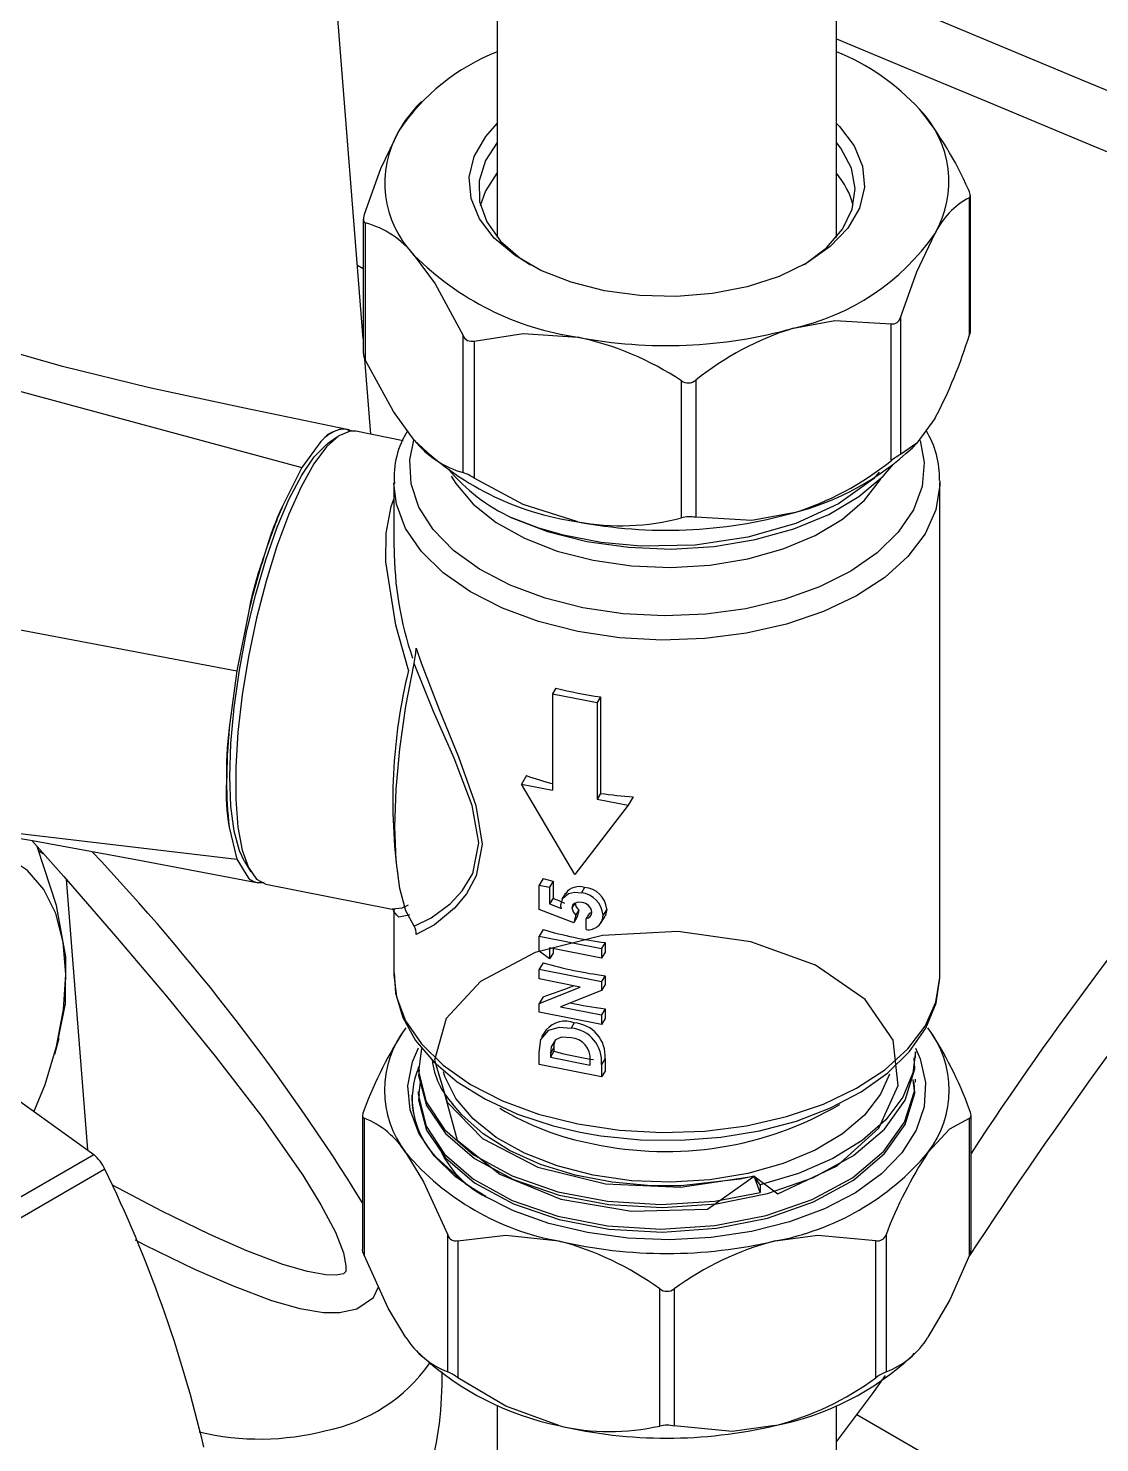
# Model space of a CAD drawing. Header units: millimetres. Extents: x 75 to 2075, y 25 to 1460.
# Drawn here: x 1692.1 to 1786.9, y 724.9 to 850 of the extents above; entities that cross this region are included whole.
import ezdxf

# ---------------------------------------------------------------- set-up
doc = ezdxf.new("R2010")
doc.units = ezdxf.units.MM
doc.header["$LTSCALE"] = 5

msp = doc.modelspace()

# ---------------------------------------------------------------- linework, layer by layer
at = {"color": 7, "linetype": 'Continuous', "lineweight": 25}
for p, q in [((1721.708, 822.527), (1718.211, 866.671)), ((1733.566, 853.806), (1733.566, 831.491)), ((1763.566, 831.491), (1763.566, 853.806)), ((1726.842, 843.508), (1726.408, 843.067)), ((1775.338, 822.879), (1775.338, 835.003)), ((1775.424, 823.311), (1775.424, 835.183)), ((1721.708, 833.094), (1721.708, 821.222)), ((1721.885, 832.786), (1721.885, 820.662)), ((1721.708, 828.716), (1721.195, 829.012)), ((1769.24, 824.414), (1769.24, 812.29)), ((1768.405, 811.733), (1768.405, 823.857)), ((1730.543, 810.685), (1730.543, 822.809)), ((1731.507, 822.327), (1731.507, 810.203)), ((1695.099, 820.087), (1689.518, 821.667)), ((1722.378, 814.081), (1721.849, 820.748)), ((1682.934, 820.164), (1716.264, 811.151)), ((1749.85, 806.682), (1749.85, 818.806)), ((1751.122, 818.859), (1751.122, 806.735)), ((1720.444, 814.465), (1719.983, 814.557)), ((1725.226, 813.514), (1721.036, 814.348)), ((1717.957, 813.438), (1716.264, 811.151)), ((1719.411, 813.862), (1718.527, 813.222)), ((1770.29, 812.892), (1770.722, 813.33)), ((1716.264, 811.151), (1714.572, 807.768)), ((1724.399, 809.828), (1724.399, 804.039)), ((1772.733, 766.279), (1772.733, 809.828)), ((1676.349, 799.609), (1710.503, 793.166)), ((1711.538, 798.299), (1710.503, 793.166)), ((1710.503, 793.166), (1709.846, 788.118)), ((1738.751, 791.635), (1738.45, 791.131)), ((1738.45, 791.131), (1742.39, 790.348)), ((1738.45, 791.131), (1738.45, 782.601)), ((1742.69, 790.852), (1742.39, 790.348)), ((1742.69, 790.852), (1742.69, 782.322)), ((1742.39, 790.348), (1742.39, 781.818)), ((1736.135, 783.89), (1735.693, 783.15)), ((1740.42, 775.138), (1735.693, 783.15)), ((1735.693, 783.15), (1738.45, 782.601)), ((1742.69, 782.322), (1742.39, 781.818)), ((1742.39, 781.818), (1745.147, 781.269)), ((1745.589, 782.009), (1745.147, 781.269)), ((1676.349, 780.557), (1710.503, 776.495)), ((1745.147, 781.269), (1740.42, 775.138)), ((1709.846, 779.342), (1710.503, 776.495)), ((1692.972, 777.26), (1693.389, 777.019)), ((1710.503, 776.495), (1711.538, 774.831)), ((1711.18, 776.3), (1711.752, 775.37)), ((1695.4, 774.742), (1697.298, 750.787)), ((1712.015, 774.509), (1712.476, 774.417)), ((1713.068, 774.299), (1724.253, 772.074)), ((1737.615, 774.8), (1737.268, 774.219)), ((1738.497, 774.554), (1738.188, 774.036)), ((1738.497, 774.554), (1738.497, 773.062)), ((1737.268, 772.05), (1737.268, 774.219)), ((1737.268, 774.219), (1738.188, 774.036)), ((1738.188, 774.036), (1738.188, 772.544)), ((1738.497, 773.062), (1738.188, 772.544)), ((1739.6, 773.493), (1739.279, 772.956)), ((1741.28, 773.995), (1741.006, 773.536)), ((1724.399, 772.096), (1724.399, 766.279)), ((1740.329, 770.881), (1737.268, 772.05)), ((1738.188, 772.544), (1739.231, 772.151)), ((1740.439, 772.65), (1740.167, 772.194)), ((1740.791, 772.017), (1740.52, 771.562)), ((1741.719, 771.719), (1741.883, 771.792)), ((1743.244, 772.096), (1742.925, 771.562)), ((1740.52, 771.562), (1740.329, 770.881)), ((1740.6, 771.336), (1740.329, 770.881)), ((1741.719, 771.719), (1741.44, 771.251)), ((1741.44, 770.274), (1741.44, 771.251)), ((1742.71, 770.812), (1743.068, 771.412)), ((1737.615, 770.281), (1737.268, 769.7)), ((1737.268, 769.7), (1742.783, 768.602)), ((1737.268, 768.378), (1737.268, 769.7)), ((1738.188, 767.685), (1737.268, 768.378)), ((1742.783, 767.748), (1738.188, 768.662)), ((1738.188, 768.662), (1738.188, 767.685)), ((1738.497, 768.203), (1738.188, 767.685)), ((1738.497, 768.6), (1738.497, 768.203)), ((1743.097, 769.128), (1742.783, 768.602)), ((1742.783, 768.602), (1742.783, 767.748)), ((1743.097, 768.273), (1742.783, 767.748)), ((1743.097, 769.128), (1743.097, 768.273)), ((1737.615, 767.349), (1737.268, 766.769)), ((1737.268, 765.914), (1737.268, 766.769)), ((1737.268, 766.769), (1742.783, 765.671)), ((1740.898, 765.192), (1737.268, 765.914)), ((1743.097, 766.197), (1742.783, 765.671)), ((1742.783, 765.671), (1742.783, 764.896)), ((1743.097, 766.197), (1743.097, 765.421)), ((1737.268, 763.752), (1740.898, 765.192)), ((1737.615, 764.333), (1737.268, 763.752)), ((1742.783, 764.896), (1739.165, 763.46)), ((1743.097, 765.421), (1742.783, 764.896)), ((1737.268, 762.982), (1737.268, 763.752)), ((1739.165, 763.46), (1742.783, 762.74)), ((1743.097, 763.266), (1742.783, 762.74)), ((1743.097, 763.266), (1743.097, 762.411)), ((1742.783, 761.885), (1737.268, 762.982)), ((1740.376, 762.02), (1740.103, 761.564)), ((1742.783, 762.74), (1742.783, 761.885)), ((1743.097, 762.411), (1742.783, 761.885)), ((1694.397, 759.264), (1694.779, 760.672)), ((1737.873, 761.421), (1737.489, 760.778)), ((1737.268, 758.341), (1737.268, 759.419)), ((1738.565, 759.84), (1738.258, 759.326)), ((1738.565, 759.513), (1738.258, 758.999)), ((1738.258, 759.326), (1738.258, 758.999)), ((1738.565, 759.84), (1738.565, 759.513)), ((1770.566, 758.931), (1770.566, 759.474)), ((1726.566, 758.121), (1726.566, 757.851)), ((1742.783, 757.244), (1737.268, 758.341)), ((1738.258, 758.999), (1741.794, 758.296)), ((1741.794, 758.296), (1741.794, 758.743)), ((1743.097, 758.863), (1742.783, 758.338)), ((1742.783, 758.338), (1742.783, 757.244)), ((1743.097, 758.863), (1743.097, 757.77)), ((1743.097, 757.77), (1742.783, 757.244)), ((1770.566, 756.77), (1770.566, 757.04)), ((1726.566, 755.96), (1726.566, 755.69)), ((1721.644, 753.831), (1721.644, 741.973)), ((1721.771, 753.595), (1721.771, 741.471)), ((1775.362, 741.482), (1775.362, 753.606)), ((1775.488, 741.983), (1775.488, 753.841)), ((1684.407, 742.63), (1697.851, 750.391)), ((1698.843, 749.084), (1685.4, 741.323)), ((1756.838, 747.706), (1756.299, 748.472)), ((1756.299, 748.468), (1756.299, 748.472)), ((1756.838, 747.026), (1756.299, 748.468)), ((1756.838, 747.706), (1756.838, 747.026)), ((1729.174, 731.163), (1729.174, 743.287)), ((1767.971, 743.295), (1767.971, 731.171)), ((1730.076, 742.766), (1730.076, 730.642)), ((1767.069, 730.65), (1767.069, 742.774)), ((1747.938, 726.376), (1747.938, 738.5)), ((1749.213, 738.5), (1749.213, 726.376)), ((1726.638, 732.805), (1726.842, 732.599)), ((1770.29, 732.599), (1770.492, 732.804)), ((1733.566, 728.195), (1733.566, 704.358)), ((1763.566, 704.358), (1763.566, 728.195)), ((1765.389, 727.385), (1881.738, 660.218))]:
    msp.add_line(p, q, dxfattribs=at)
at = {"color": 7, "linetype": 'Continuous', "lineweight": 25, "flags": 128}
for points in [[(1817.388, 832.606), (1809.758, 835.453), (1803.142, 838.06), (1797.988, 840.148), (1793.889, 841.832), (1789.734, 843.554), (1785.515, 845.312), (1765.367, 853.728), (1764.266, 854.18)], [(1763.566, 849.061), (1764.504, 848.673), (1770.582, 846.14), (1777.162, 843.387), (1785.293, 839.987), (1794.731, 836.079), (1805.067, 831.915), (1815.705, 827.898)], [(1726.415, 843.06), (1725.404, 841.82), (1724.843, 840.919)], [(1724.843, 840.919), (1723.241, 837.543), (1721.794, 833.521)], [(1743.045, 826.779), (1740.087, 827.528), (1737.419, 828.578), (1735.13, 829.893), (1733.298, 831.428), (1731.987, 833.132), (1731.24, 834.945), (1731.083, 836.808), (1731.521, 838.655), (1732.54, 840.424), (1733.566, 841.569)], [(1763.566, 841.569), (1763.834, 841.302), (1765.145, 839.599), (1765.892, 837.785), (1766.049, 835.923), (1765.611, 834.076), (1764.592, 832.307), (1763.027, 830.676), (1760.97, 829.239), (1758.491, 828.044), (1755.673, 827.133), (1752.614, 826.537), (1749.416, 826.275), (1746.19, 826.356), (1743.045, 826.779)], [(1733.566, 839.879), (1732.518, 838.283), (1731.957, 836.482), (1731.995, 834.653), (1732.633, 832.862), (1733.846, 831.172), (1735.592, 829.645), (1736.492, 829.053)], [(1760.641, 829.053), (1760.768, 829.131), (1762.696, 830.582), (1764.113, 832.218), (1764.969, 833.979), (1765.231, 835.802), (1764.892, 837.621), (1763.962, 839.369), (1763.566, 839.879)], [(1732.067, 834.324), (1732.518, 835.561), (1733.566, 837.157)], [(1775.338, 835.003), (1775.413, 835.089), (1775.414, 835.272), (1775.344, 835.513), (1775.247, 835.737)], [(1721.794, 833.521), (1721.719, 833.219), (1721.718, 832.976), (1721.788, 832.836), (1721.885, 832.786)], [(1769.24, 824.414), (1770.688, 828.436), (1772.289, 831.812)], [(1726.214, 829.901), (1728.055, 827.388), (1730.543, 822.809)], [(1759.763, 823.462), (1763.439, 824.133), (1768.405, 823.857)], [(1775.419, 823.312), (1775.4, 823.109), (1775.338, 822.879)], [(1731.507, 822.327), (1735.862, 823), (1740.678, 822.67)], [(1726.214, 813.57), (1724.372, 816.084), (1721.885, 820.662)], [(1720.273, 814.498), (1711.202, 816.393), (1702.792, 818.186), (1695.099, 820.087)], [(1721.036, 814.348), (1720.54, 814.362), (1719.532, 813.947), (1718.453, 812.968), (1717.334, 811.452), (1716.207, 809.444), (1715.104, 807.001), (1714.057, 804.193), (1713.096, 801.101), (1712.249, 797.814), (1711.54, 794.427), (1710.99, 791.036), (1710.614, 787.741), (1710.423, 784.634), (1710.423, 781.807), (1710.614, 779.339), (1710.99, 777.303), (1711.54, 775.756), (1712.249, 774.743), (1713.068, 774.299)], [(1772.289, 815.481), (1770.688, 813.295), (1769.24, 812.29)], [(1711.18, 776.3), (1710.738, 777.229), (1710.268, 778.967), (1709.98, 781.178), (1709.883, 783.792), (1709.98, 786.731), (1710.268, 789.906), (1710.738, 793.219), (1711.376, 796.571), (1712.162, 799.859), (1713.073, 802.984), (1714.082, 805.851), (1715.156, 808.372), (1716.264, 810.471), (1717.372, 812.084), (1718.447, 813.162), (1718.527, 813.222)], [(1741.144, 798.738), (1737.786, 799.586), (1734.707, 800.734), (1731.986, 802.153), (1729.696, 803.805), (1727.894, 805.648), (1726.627, 807.634), (1725.929, 809.711), (1725.817, 811.826), (1726.169, 813.564)], [(1770.971, 813.538), (1771.333, 811.572), (1771.15, 809.458), (1770.382, 807.389), (1769.049, 805.418), (1767.185, 803.595), (1764.84, 801.969), (1762.072, 800.581), (1758.955, 799.468), (1755.569, 798.657), (1752.002, 798.171), (1748.345, 798.021), (1744.694, 798.212), (1741.144, 798.738)], [(1734.847, 806.704), (1738.009, 805.49), (1741.486, 804.607), (1745.174, 804.084), (1748.963, 803.934), (1752.741, 804.163), (1756.394, 804.763), (1759.813, 805.717), (1762.898, 806.996), (1765.555, 808.563), (1767.706, 810.37), (1768.634, 811.428)], [(1767.363, 810.722), (1766.85, 810.138), (1763.755, 807.937), (1759.972, 806.189), (1755.737, 804.972), (1751.078, 804.286), (1746.272, 804.195), (1742.758, 804.521), (1739.435, 805.162), (1737.253, 805.786), (1734.847, 806.704)], [(1740.691, 796.638), (1737.214, 797.511), (1734.016, 798.688), (1731.177, 800.139), (1728.766, 801.829), (1726.842, 803.716), (1725.453, 805.753), (1724.634, 807.89), (1724.4, 809.732)], [(1729.492, 810.381), (1729.892, 809.719), (1731.42, 807.91), (1733.468, 806.281), (1735.975, 804.883), (1738.865, 803.757), (1742.049, 802.938), (1745.432, 802.45), (1748.909, 802.309), (1752.376, 802.519), (1755.728, 803.073), (1758.862, 803.955), (1761.683, 805.137), (1764.105, 806.585), (1766.056, 808.253), (1767.474, 810.091), (1767.542, 810.206)], [(1740.678, 806.339), (1735.862, 807.859), (1731.507, 810.203)], [(1772.731, 809.971), (1772.729, 809.58), (1772.364, 807.401), (1771.414, 805.282), (1769.901, 803.274), (1767.862, 801.428), (1765.348, 799.789), (1762.422, 798.397), (1759.154, 797.287), (1755.625, 796.485), (1751.922, 796.012), (1748.137, 795.879), (1744.363, 796.089), (1740.691, 796.638)], [(1725.712, 793.223), (1724.591, 797.19), (1723.698, 802.81), (1723.732, 805.349), (1724.171, 807.683), (1724.399, 808.328)], [(1759.763, 807.131), (1756.088, 806.459), (1751.122, 806.735)], [(1726.205, 793.816), (1726.363, 794.749), (1726.392, 795.17)], [(1726.392, 795.17), (1726.833, 793.875), (1728.406, 789.741), (1730.119, 785.546), (1731.656, 781.255), (1732.216, 777.838), (1731.704, 775.033), (1730.842, 773.448), (1729.782, 772.175), (1728.018, 770.706), (1726.392, 769.843)], [(1726.205, 770.57), (1725.481, 771.937), (1724.947, 773.9), (1724.62, 776.398), (1724.51, 779.355), (1724.62, 782.681), (1724.947, 786.274), (1725.481, 790.024), (1726.205, 793.816)], [(1726.205, 770.57), (1727.721, 771.309), (1729.386, 772.551), (1730.466, 773.711), (1731.39, 775.248), (1731.924, 777.936), (1731.341, 781.244), (1729.738, 785.425), (1727.928, 789.568), (1726.205, 793.816)], [(1678.856, 780.259), (1684.853, 779.42), (1692.42, 778.146), (1701.565, 776.471), (1712.297, 774.454)], [(1692.386, 778.151), (1695.195, 774.979), (1699.792, 769.685), (1704.284, 764.374), (1708.601, 759.079), (1712.696, 753.768), (1716.356, 748.547), (1717.96, 745.947), (1719.234, 743.513), (1719.945, 741.681), (1720.173, 740.546), (1720.165, 740.044), (1719.951, 739.833), (1719.297, 739.713), (1718.405, 739.743), (1716.773, 740.033), (1714.572, 740.67), (1711.401, 741.865), (1708.127, 743.305), (1703.889, 745.368), (1699.506, 747.679)], [(1692.588, 754.211), (1693.541, 756.57), (1694.569, 759.925), (1695.189, 763.203), (1695.384, 766.313), (1695.15, 769.172), (1694.492, 771.7), (1693.428, 773.83), (1691.988, 775.503), (1690.211, 776.673), (1688.144, 777.308), (1685.846, 777.392), (1683.377, 776.922), (1680.806, 775.91), (1678.203, 774.385), (1675.639, 772.387), (1673.183, 769.972), (1670.903, 767.205), (1668.861, 764.162), (1667.755, 762.203)], [(1694.747, 760.679), (1695.357, 763.744), (1695.37, 767.854), (1694.544, 772.404), (1692.907, 777.46), (1692.832, 777.648)], [(1739.177, 772.456), (1739.349, 773.07), (1739.855, 773.47), (1740.403, 773.588), (1741.006, 773.536)], [(1724.261, 772.11), (1725.155, 772.206), (1725.712, 772.466)], [(1724.29, 772.06), (1724.342, 772.022), (1724.343, 772.021)], [(1724.68, 771.553), (1724.409, 771.87), (1724.467, 772.093)], [(1739.231, 772.151), (1739.189, 772.323), (1739.177, 772.456)], [(1741.04, 772.674), (1740.686, 772.695), (1740.383, 772.59), (1740.221, 772.423), (1740.167, 772.194)], [(1743.244, 772.096), (1743.127, 771.526), (1743.048, 771.427)], [(1725.798, 771.598), (1725.744, 771.566), (1724.842, 771.363), (1724.68, 771.553)], [(1728.771, 756.201), (1730.014, 751.663), (1733.799, 748.635), (1739.19, 746.446), (1745.441, 745.387), (1752.156, 745.546), (1756.299, 748.468), (1758.386, 746.914), (1763.648, 749.385), (1767.337, 752.718), (1769.032, 756.498), (1768.6, 760.484), (1766.105, 764.106), (1761.729, 767.141), (1755.992, 769.203), (1749.529, 770.1), (1742.861, 769.762), (1736.922, 768.249), (1732.085, 765.68), (1729.03, 762.4), (1727.999, 758.724), (1729.131, 755.026), (1732.247, 751.793), (1737.152, 749.258), (1743.149, 747.789), (1749.788, 747.504), (1756.299, 748.468)], [(1724.399, 766.279), (1724.634, 764.341), (1725.453, 762.204), (1726.842, 760.167), (1728.766, 758.28), (1731.177, 756.591), (1734.016, 755.139), (1737.214, 753.963), (1740.691, 753.089)], [(1724.44, 766.452), (1724.546, 764.641), (1725.19, 762.508), (1726.325, 760.477), (1727.94, 758.568), (1730.016, 756.817), (1732.511, 755.269), (1735.362, 753.964), (1738.497, 752.932), (1740.909, 752.364)], [(1740.691, 753.089), (1744.363, 752.54), (1748.137, 752.33), (1751.922, 752.463), (1755.625, 752.936), (1759.154, 753.738), (1762.422, 754.848), (1765.348, 756.24), (1767.862, 757.88), (1769.901, 759.726), (1771.414, 761.733), (1772.364, 763.852), (1772.729, 766.031), (1772.733, 766.279)], [(1740.909, 752.364), (1742.719, 752.05), (1746.23, 751.69), (1749.793, 751.642), (1753.329, 751.905), (1756.765, 752.476), (1760.028, 753.346), (1763.051, 754.5), (1765.769, 755.924), (1768.122, 757.596), (1770.048, 759.493), (1771.485, 761.57), (1772.385, 763.764), (1772.728, 765.994), (1772.728, 766.002)], [(1678.819, 762.387), (1688.897, 756.812), (1697.851, 750.391)], [(1737.268, 759.419), (1737.405, 760.556), (1738.121, 761.385), (1739.052, 761.64), (1740.103, 761.564)], [(1738.7, 760.538), (1738.321, 759.92), (1738.258, 759.326)], [(1740.086, 760.712), (1739.251, 760.752), (1738.7, 760.538)], [(1770.559, 759.79), (1770.971, 758.853), (1771.453, 756.743), (1771.343, 754.614), (1770.643, 752.524), (1769.371, 750.526), (1767.561, 748.671), (1765.258, 747.008), (1762.523, 745.579), (1759.427, 744.423), (1756.049, 743.568), (1752.478, 743.037), (1748.805, 742.843), (1745.126, 742.992), (1741.536, 743.48), (1738.128, 744.294), (1734.991, 745.414), (1732.205, 746.809), (1729.843, 748.444), (1727.965, 750.276), (1726.622, 752.259), (1725.846, 754.341), (1725.66, 756.467), (1726.066, 758.583), (1726.586, 759.816)], [(1726.858, 759.767), (1726.577, 757.724), (1727.254, 755.057), (1728.903, 752.585), (1731.46, 750.367), (1734.872, 748.491), (1738.913, 747.094), (1743.31, 746.245), (1748.032, 745.956), (1752.824, 746.269), (1756.838, 747.026)], [(1738.67, 760.49), (1738.576, 760.107), (1738.565, 759.84)], [(1770.566, 759.474), (1770.325, 757.599), (1769.442, 755.466), (1767.937, 753.453), (1765.854, 751.62), (1763.256, 750.02), (1760.221, 748.703), (1756.838, 747.706)], [(1726.642, 757.848), (1726.582, 757.374), (1727.29, 754.71), (1728.965, 752.246), (1731.549, 750.036), (1734.984, 748.172), (1739.038, 746.791), (1743.445, 745.958), (1748.175, 745.686), (1752.963, 746.017), (1757.474, 746.923), (1761.537, 748.349), (1765.079, 750.291), (1767.836, 752.632), (1769.648, 755.201), (1770.506, 757.965), (1770.448, 758.928)], [(1726.743, 756.77), (1726.577, 755.564), (1727.254, 752.896), (1728.903, 750.424), (1731.46, 748.207), (1734.872, 746.33), (1738.913, 744.934), (1743.31, 744.084), (1748.032, 743.795), (1752.824, 744.109), (1757.348, 744.998), (1761.423, 746.408), (1764.985, 748.337), (1767.768, 750.669), (1769.608, 753.232), (1770.495, 755.991), (1770.357, 757.031)], [(1742.049, 748.559), (1738.865, 749.378), (1735.975, 750.504), (1733.468, 751.902), (1731.42, 753.531), (1729.892, 755.34), (1728.932, 757.275), (1728.806, 757.692)], [(1768.271, 757.497), (1767.474, 755.712), (1766.056, 753.874), (1764.105, 752.206), (1761.683, 750.758), (1758.862, 749.576), (1755.728, 748.694), (1752.376, 748.14), (1748.909, 747.93), (1745.432, 748.071), (1742.049, 748.559)], [(1726.642, 755.687), (1726.582, 755.214), (1727.29, 752.55), (1728.965, 750.086), (1731.549, 747.876), (1734.984, 746.012), (1739.038, 744.631), (1743.445, 743.797), (1748.175, 743.526), (1752.963, 743.857), (1757.474, 744.762), (1761.537, 746.188), (1765.079, 748.131), (1767.836, 750.472), (1769.648, 753.04), (1770.506, 755.805), (1770.448, 756.768)], [(1721.77, 754.331), (1721.672, 754.033), (1721.645, 753.79), (1721.691, 753.648), (1721.771, 753.595)], [(1756.299, 748.472), (1755.057, 748.208), (1749.818, 747.623), (1747.166, 747.628), (1743.742, 747.933), (1740.453, 748.563), (1737.396, 749.506), (1734.654, 750.729), (1732.31, 752.202), (1730.424, 753.88), (1729.611, 754.865)], [(1775.362, 753.606), (1775.46, 753.689), (1775.487, 753.871), (1775.441, 754.115), (1775.361, 754.342)], [(1771.666, 750.554), (1773.607, 752.666), (1775.362, 753.606)], [(1725.472, 750.544), (1727.047, 747.96), (1729.174, 743.287)], [(1732.56, 746.664), (1730.809, 747.731), (1728.175, 750.133)], [(1730.076, 742.766), (1734.317, 743.262), (1739.007, 742.737)], [(1758.141, 742.74), (1761.939, 743.258), (1767.069, 742.774)], [(1701.51, 742.854), (1702.416, 742.376), (1706.776, 740.257), (1710.193, 738.759), (1713.585, 737.489), (1716.075, 736.777), (1718.19, 736.424), (1719.591, 736.402), (1721.141, 736.726), (1722.612, 737.743), (1723.043, 738.675)], [(1721.771, 741.471), (1721.672, 741.769), (1721.649, 741.973)], [(1725.472, 734.214), (1723.898, 736.798), (1721.771, 741.471)], [(1775.362, 741.482), (1773.607, 737.526), (1771.666, 734.223)], [(1739.007, 726.406), (1734.317, 728.121), (1730.076, 730.642)], [(1763.566, 724.965), (1766.774, 729.224), (1767.92, 730.849)], [(1758.141, 726.41), (1754.344, 725.892), (1749.213, 726.376)]]:
    msp.add_lwpolyline(points, dxfattribs=at)
at = {"color": 7, "linetype": 'Continuous', "lineweight": 25}
for centre, radius, start, end in [((1740.57, 830.236), 19.012, 111.61703, 145.81309), ((1755.939, 829.016), 20.376, 42.67984, 68.01709), ((1764.368, 836.42), 9.164, 329.80853, 44.3764), ((1746.827, 823.257), 31.04, 23.70779, 39.09097), ((1732.764, 836.31), 9.164, 149.80853, 224.3764), ((1758.199, 832.504), 7.103, 14.84653, 40.92532), ((1778.546, 828.885), 6.907, 117.66713, 154.93385), ((1719.649, 824.741), 8.35, 38.16778, 74.46617), ((1755.276, 843.763), 20.792, 282.46476, 324.91295), ((1744.295, 847.988), 25.575, 225.0082, 261.86953), ((1768.535, 824.566), 0.721, 259.59217, 347.78554), ((1748.534, 863.738), 41.813, 259.17059, 285.57827), ((1767.557, 798.414), 26.232, 107.28453, 128.79524), ((1731.291, 823.101), 0.803, 201.28761, 285.59012), ((1735.062, 796.523), 26.743, 56.43145, 77.87798), ((1735.623, 834.922), 41.501, 332.06655, 343.13074), ((1722.741, 821.231), 1.028, 180.49422, 213.58527), ((1750.45, 819.694), 1.071, 235.91479, 308.83406), ((1720.623, 811.09), 3.553, 106.89864, 138.63835), ((1720.205, 811.74), 2.817, 102.59447, 142.94252), ((1719.922, 813.418), 1.122, 56.44295, 107.18868), ((1719.951, 813.018), 1.515, 63.29775, 103.75634), ((1732.149, 810.291), 7.714, 147.90722, 184.21677), ((1764.876, 810.259), 7.817, 358.0456, 32.04546), ((1732.779, 818.731), 8.35, 218.16778, 254.46617), ((1744.295, 831.657), 25.575, 225.0082, 261.86953), ((1753.753, 830.61), 24.236, 284.35869, 313.02552), ((1771.821, 807.512), 5.43, 118.38695, 128.99076), ((1741.546, 821.264), 16.028, 219.74526, 245.29067), ((1729.442, 807.279), 3.58, 54.77826, 72.09947), ((1751.969, 832.178), 26.232, 287.28453, 308.79524), ((1760.731, 788.199), 50.136, 157.02554, 162.41452), ((1740.838, 795.549), 28.969, 155.05332, 164.38674), ((1748.534, 847.408), 41.813, 259.17059, 285.57827), ((1744.497, 827.01), 21.02, 259.53237, 284.75171), ((1750.612, 803.67), 3.108, 80.55124, 104.19762), ((1778.495, 782.454), 68.806, 162.32313, 166.68539), ((1742.746, 792.365), 31.767, 159.7758, 169.23272), ((1754.549, 804.038), 30.111, 179.99897, 198.92344), ((1773.176, 781.63), 48.859, 166.27508, 188.08223), ((1748.017, 827.915), 37.444, 255.67264, 261.8215), ((1737.619, 784.359), 28.026, 172.29162, 182.08996), ((1762.122, 783.157), 52.511, 174.5783, 179.80328), ((1725.739, 782.28), 16.163, 176.24871, 190.4726), ((1740.264, 783.133), 30.653, 179.61763, 187.10369), ((1746.949, 815.195), 33.12, 250.94228, 255.13118), ((1748.469, 822.338), 40.431, 261.78322, 265.91546), ((2034.031, 580.949), 309.171, 139.3801, 146.74567), ((1555.795, 642.989), 195.296, 31.87373, 43.4029), ((2119.635, 516.539), 411.241, 140.91694, 146.84451), ((1712.577, 775.97), 1.542, 227.66489, 274.01759), ((1712.586, 776.003), 1.572, 228.22568, 282.94949), ((1747.241, 807.61), 34.194, 253.65067, 255.18426), ((1740.797, 772.611), 1.466, 70.75371, 143.57834), ((1740.722, 771.341), 2.213, 5.7282, 82.64343), ((1741.144, 771.89), 2.109, 5.6035, 86.31635), ((1741.095, 772.297), 0.934, 186.33937, 231.94176), ((1741.42, 772.781), 0.989, 187.60877, 230.56392), ((1740.923, 771.658), 1.023, 8.41169, 83.40342), ((1741.366, 771.816), 0.57, 277.51717, 359.1419), ((1725.174, 769.917), 1.22, 356.51564, 32.34077), ((1741.613, 771.575), 1.312, 262.41777, 359.44174), ((1747.938, 805.764), 36.954, 253.77952, 262.47322), ((1747.938, 802.833), 36.954, 253.77952, 262.47322), ((1748.184, 801.327), 38.4, 257.73935, 262.38695), ((1739.568, 759.958), 2.214, 68.5962, 139.0411), ((1740.187, 759.106), 2.92, 355.23477, 86.30526), ((1755.6, 741.679), 36.118, 146.54517, 159.49413), ((1732.639, 756.072), 9.05, 142.42721, 217.64287), ((1739.943, 758.864), 1.854, 356.26, 85.60323), ((1739.828, 758.608), 2.968, 354.76692, 84.67438), ((1764.493, 756.072), 9.05, 322.42721, 37.64287), ((1743.386, 742.605), 34.062, 20.15616, 33.89318), ((1747.928, 795.326), 37.016, 255.34884, 260.90929), ((1733.321, 755.287), 7.283, 156.51498, 225.0429), ((1734.576, 759.565), 6.837, 186.87301, 223.42156), ((1733.664, 755.476), 7.66, 178.53487, 224.22616), ((1746.422, 775.305), 24.363, 238.7566, 259.66099), ((1748.504, 781), 30.357, 257.72348, 300.40014), ((1718.982, 746.44), 7.679, 32.30962, 68.70734), ((1743.127, 765.514), 23.147, 220.29416, 259.74624), ((1736.582, 754.599), 8.923, 206.28377, 243.17478), ((1754.017, 765.493), 23.123, 280.27505, 319.75461), ((1801.851, 730.617), 36.175, 146.55531, 159.48398), ((1695.224, 747.365), 4.006, 25.39831, 49.03368), ((1592.174, 697.241), 118.6, 13.28287, 25.92051), ((1729.901, 743.505), 0.759, 196.68989, 283.35051), ((1767.241, 743.518), 0.764, 257.02272, 343.00694), ((1748.566, 783.662), 42.027, 256.8534, 283.16995), ((1732.136, 716.721), 26.907, 54.03566, 75.20396), ((1764.706, 717.399), 26.178, 104.52393, 126.28755), ((1774.463, 741.964), 1.021, 331.78369, 1.02173), ((1802.44, 769.147), 120.303, 193.37263, 205.83075), ((1748.575, 739.365), 1.075, 233.61118, 306.41217), ((1731.963, 738.318), 7.679, 212.30962, 248.70734), ((1765.374, 738.078), 7.379, 290.60316, 328.50355), ((1715.562, 740.419), 14.72, 281.16697, 324.66803), ((1744.225, 751.699), 25.826, 227.6953, 258.34343), ((1753.446, 750.643), 24.685, 280.96529, 313.02895), ((1696.855, 730.549), 31.826, 344.64032, 1.11876), ((1727.628, 727.441), 4.031, 52.59556, 67.44484), ((1751.576, 751.751), 26.178, 284.52393, 306.28755), ((1769.68, 727.172), 4.349, 113.13894, 126.89072), ((1712.559, 748.294), 23.07, 256.51278, 284.699), ((1748.566, 767.331), 42.027, 256.8534, 283.16995), ((1743.537, 745.781), 19.898, 256.8398, 282.77608), ((1748.576, 723.343), 3.099, 78.13499, 101.88837)]:
    msp.add_arc(centre, radius, start, end, dxfattribs=at)
for centre, major_axis, ratio, start_param, end_param in [((1748.566, 785.347), (23.874, -6.179), 0.6071873, 4.4385076, 4.4842856), ((1748.566, 784.851), (23.865, 82.512), 0.0460975, 1.7402826, 1.7486477), ((1748.566, 778.647), (23.785, 14.345), 0.2981324, 4.0642116, 4.1859434)]:
    msp.add_ellipse(centre, major_axis=major_axis, ratio=ratio, start_param=start_param, end_param=end_param, dxfattribs=at)

doc.saveas('drawing.dxf')
